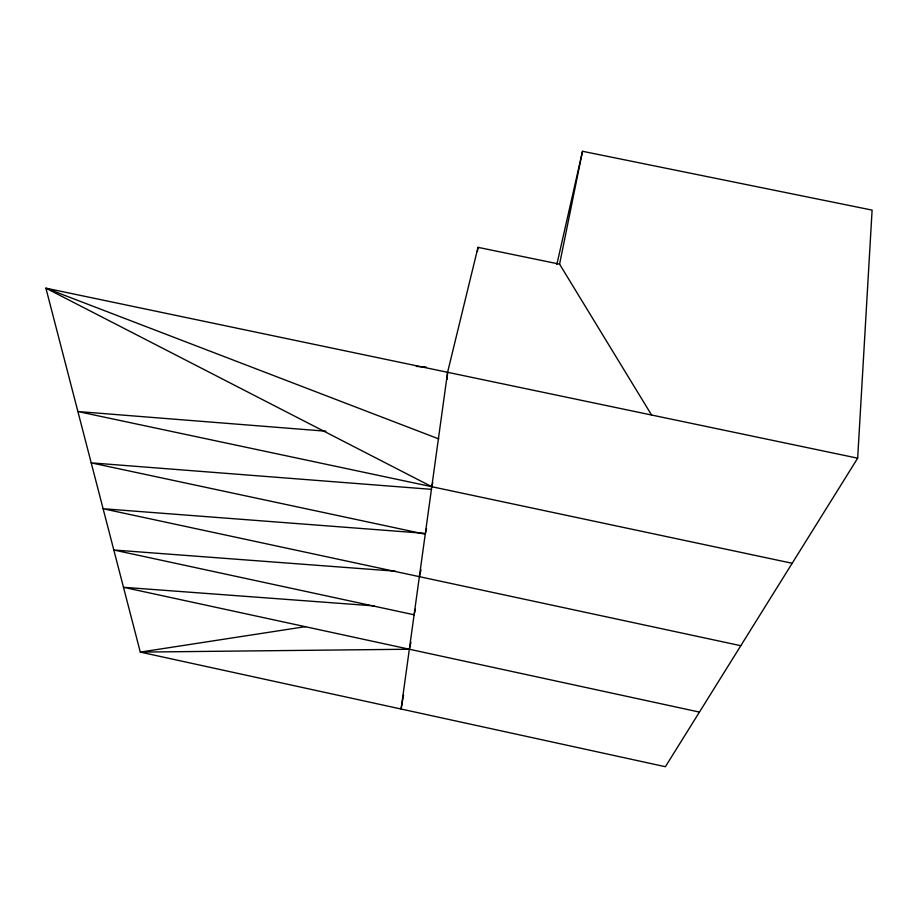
<?xml version="1.0" encoding="UTF-8"?>
<svg xmlns="http://www.w3.org/2000/svg" width="918" height="918" viewBox="0 0 918 918"><rect width="100%" height="100%" fill="white"/><g stroke="black" fill="none" stroke-linecap="round" stroke-linejoin="round"><path stroke-width="1.38" d="M857.676 458.185L45.9 288.172L140.293 652.101L665.389 766.714L857.676 458.185L872.1 210.107L582.505 151.286L556.836 264.464M447.1 379.398L447.594 372.306L478.003 247.344L559.578 264.154L651.573 415.016M447.594 372.306L401.086 709.029L403.553 694.96M477.371 251.589L478.003 247.344M559.578 264.154L582.505 151.286M410.943 642.336L409.348 649.233L140.293 652.101L305.591 626.627M415.384 609.265L414.098 614.796L113.809 549.997L395.199 571.18M419.365 576.665L420.995 569.734M426.549 528.665L425.229 534.23L91.203 462.856L431.471 489.34M432.768 482.639L431.793 486.712L45.9 288.172L438.804 438.942M416.347 366.408L426.17 367.074M374.418 605.926L123.482 587.29L699.436 712.093M423.749 533.266L103.103 508.733L740.815 645.71M325.924 431.208L77.892 411.539L792.188 563.273"/></g></svg>
